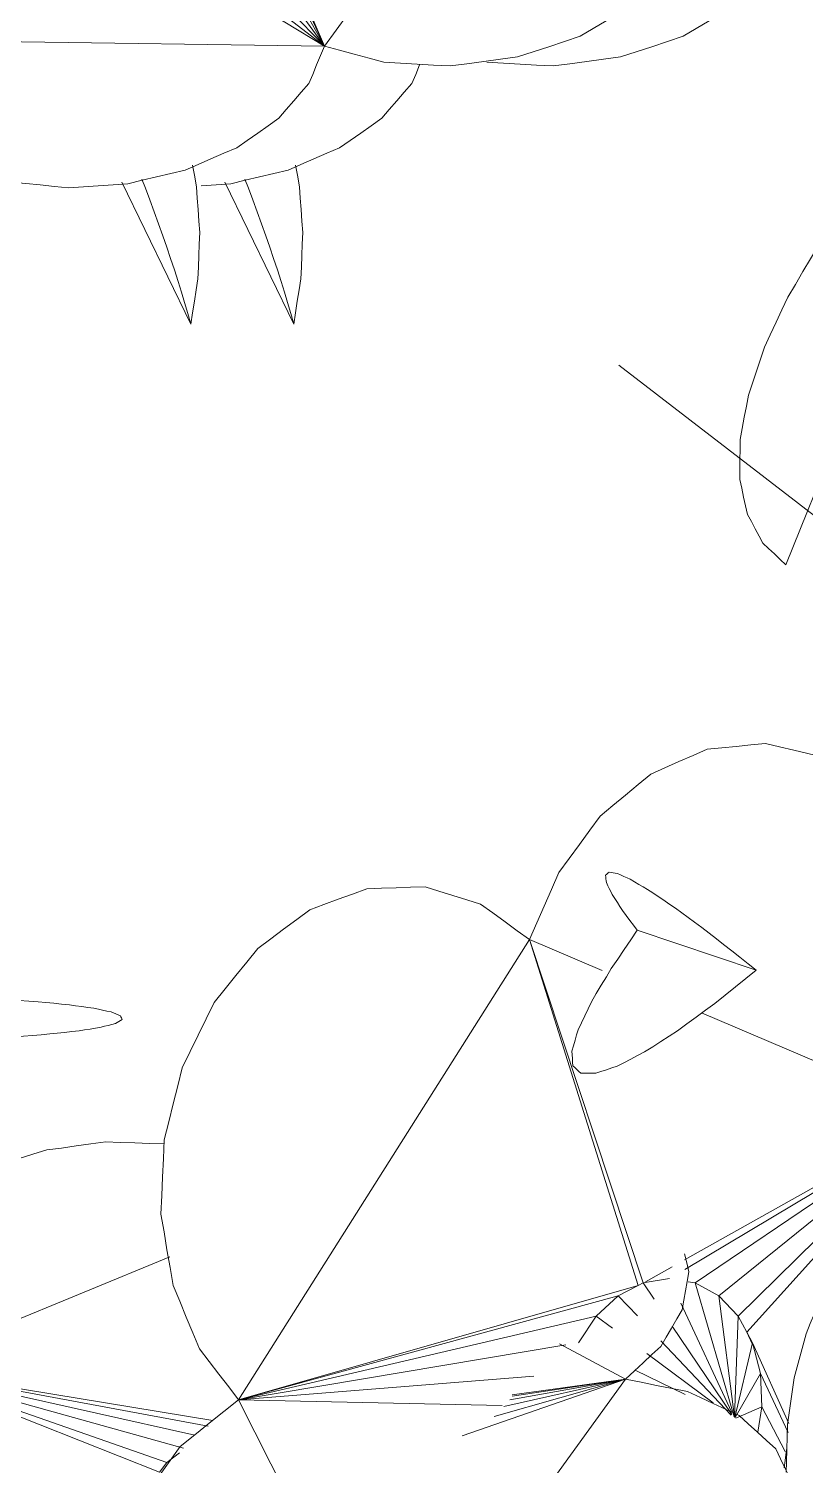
# Model space of a CAD drawing. Header units: metres. Extents: x 10.2 to 20.8, y -0.2 to 6.6.
# Drawn here: x 14.3329 to 14.3964, y 0.7687 to 0.8862 of the extents above; entities that cross this region are included whole.
import ezdxf

# ---------------------------------------------------------------- set-up
doc = ezdxf.new("R2010")
doc.units = ezdxf.units.M
doc.layers.add('Importações nas famílias', color=250, linetype='Continuous', lineweight=5)
doc.layers.add('Vegetação', color=7, linetype='Continuous', lineweight=5)

# ---------------------------------------------------------------- blocks, each defined once
blk = doc.blocks.new('Planta_pergolado_12200 - plantas pergolado_skp_Component_12-V2712-Corte 3')
at = {"layer": 'Importações nas famílias'}
for p, q in [((14.70757, 0.37848), (14.70786, 0.37776)), ((14.71158, 0.36663), (14.70593, 0.37823))]:
    blk.add_line(p, q, dxfattribs=at)
at = {"layer": 'Importações nas famílias', "flags": 128}
for points in [[(14.71204, 0.37787), (14.71187, 0.3788), (14.71171, 0.37964)], [(14.70786, 0.37776), (14.70822, 0.37679), (14.70858, 0.37581), (14.70893, 0.37484), (14.70929, 0.37386)], [(14.7123, 0.37411), (14.71223, 0.37505), (14.71217, 0.37599), (14.7121, 0.37693), (14.71204, 0.37787)], [(14.70929, 0.37386), (14.70961, 0.37293), (14.70992, 0.37199), (14.71023, 0.37106), (14.71054, 0.37012)], [(14.71215, 0.37034), (14.71219, 0.37129), (14.71222, 0.37223), (14.71226, 0.37317), (14.7123, 0.37411)], [(14.71158, 0.36663), (14.71172, 0.36756), (14.71186, 0.36849), (14.712, 0.36942), (14.71215, 0.37034)], [(14.71054, 0.37012), (14.7108, 0.36925), (14.71106, 0.36838), (14.71132, 0.3675), (14.71158, 0.36663)]]:
    blk.add_lwpolyline(points, dxfattribs=at)
blk = doc.blocks.new('Planta_pergolado_12200 - plantas pergolado_skp_Component_17-V3242-Corte 3')
at = {"layer": 'Importações nas famílias'}
for p, q in [((14.3733, 0.90714), (14.3571, 0.88477)), ((14.3571, 0.88477), (14.35089, 0.89933)), ((14.35099, 0.89795), (14.3571, 0.88477)), ((14.35052, 0.89657), (14.3571, 0.88477)), ((14.3571, 0.88477), (14.34952, 0.89526)), ((14.3462, 0.89325), (14.3571, 0.88477)), ((14.3571, 0.88477), (14.34804, 0.89413)), ((14.34412, 0.89267), (14.3571, 0.88477)), ((14.32033, 0.88529), (14.3571, 0.88477))]:
    blk.add_line(p, q, dxfattribs=at)
at = {"layer": 'Importações nas famílias', "flags": 128}
for points in [[(14.38229, 0.8881), (14.38122, 0.88747), (14.38014, 0.88684), (14.37907, 0.88621), (14.378, 0.88558)], [(14.378, 0.88558), (14.37672, 0.88516), (14.37544, 0.88473), (14.37416, 0.88431), (14.37288, 0.88389)], [(14.3571, 0.88477), (14.35678, 0.884), (14.35646, 0.88324), (14.35614, 0.88247), (14.35582, 0.88171)], [(14.36196, 0.88346), (14.36075, 0.88379), (14.35953, 0.88411), (14.35832, 0.88444), (14.3571, 0.88477)], [(14.37288, 0.88389), (14.3715, 0.8837), (14.37013, 0.88352), (14.36875, 0.88334), (14.36738, 0.88316)], [(14.36738, 0.88316), (14.36602, 0.88323), (14.36467, 0.88331), (14.36332, 0.88338), (14.36196, 0.88346)], [(14.35582, 0.88171), (14.3552, 0.881), (14.35459, 0.88029), (14.35398, 0.87958), (14.35337, 0.87888)], [(14.35337, 0.87888), (14.3525, 0.87827), (14.35164, 0.87767), (14.35078, 0.87707), (14.34992, 0.87647)], [(14.34992, 0.87647), (14.34886, 0.87601), (14.34781, 0.87555), (14.34676, 0.87509), (14.34571, 0.87464)], [(14.34571, 0.87464), (14.34453, 0.87436), (14.34336, 0.87408), (14.34219, 0.8738), (14.34102, 0.87352)], [(14.33617, 0.87318), (14.33501, 0.8733), (14.33384, 0.87342), (14.33267, 0.87353), (14.3315, 0.87365)], [(14.34102, 0.87352), (14.33981, 0.87343), (14.3386, 0.87335), (14.33738, 0.87326), (14.33617, 0.87318)]]:
    blk.add_lwpolyline(points, dxfattribs=at)
blk = doc.blocks.new('Planta_pergolado_12200 - plantas pergolado_skp_Component_16-V3243-Corte 3')
for name, p in [('Planta_pergolado_12200 - plantas pergolado_skp_Component_17-V3242-Corte 3', (0, 0)), ('Planta_pergolado_12200 - plantas pergolado_skp_Component_12-V2712-Corte 3', (-0.3654, 0.49541))]:
    blk.add_blockref(name, p)
blk = doc.blocks.new('Planta_pergolado_12200 - plantas pergolado_skp_Component_12-V3108-Corte 3')
at = {"layer": 'Importações nas famílias'}
blk.add_line((14.59191, 0.6431), (14.58972, 0.63981), dxfattribs=at)
at = {"layer": 'Importações nas famílias', "flags": 128}
for points in [[(14.59101, 0.64882), (14.59096, 0.6488), (14.59091, 0.64878), (14.59086, 0.64876), (14.59081, 0.64874)], [(14.5912, 0.64849), (14.59115, 0.64857), (14.59111, 0.64865), (14.59106, 0.64874), (14.59101, 0.64882)], [(14.59062, 0.64823), (14.59057, 0.64801), (14.59052, 0.64778), (14.59047, 0.64755), (14.59042, 0.64732)], [(14.59081, 0.64874), (14.59076, 0.64861), (14.59072, 0.64849), (14.59067, 0.64836), (14.59062, 0.64823)], [(14.59139, 0.64774), (14.59134, 0.64792), (14.5913, 0.64811), (14.59125, 0.6483), (14.5912, 0.64849)], [(14.59157, 0.64658), (14.59153, 0.64687), (14.59148, 0.64716), (14.59144, 0.64745), (14.59139, 0.64774)], [(14.59042, 0.64732), (14.59038, 0.64699), (14.59033, 0.64666), (14.59028, 0.64633), (14.59024, 0.646)], [(14.59175, 0.64503), (14.59171, 0.64542), (14.59166, 0.64581), (14.59162, 0.64619), (14.59157, 0.64658)], [(14.59024, 0.646), (14.59019, 0.64558), (14.59015, 0.64515), (14.5901, 0.64473), (14.59005, 0.6443)], [(14.59005, 0.6443), (14.59001, 0.64378), (14.58997, 0.64326), (14.58992, 0.64274), (14.58988, 0.64223)], [(14.59191, 0.6431), (14.59187, 0.64358), (14.59183, 0.64407), (14.59179, 0.64455), (14.59175, 0.64503)], [(14.59498, 0.64288), (14.59421, 0.64294), (14.59344, 0.64299), (14.59268, 0.64305), (14.59191, 0.6431)], [(14.59754, 0.64263), (14.5969, 0.64269), (14.59626, 0.64276), (14.59562, 0.64282), (14.59498, 0.64288)], [(14.58988, 0.64223), (14.58984, 0.64162), (14.5898, 0.64102), (14.58976, 0.64041), (14.58972, 0.63981)], [(14.59955, 0.64235), (14.59905, 0.64242), (14.59855, 0.64249), (14.59805, 0.64256), (14.59754, 0.64263)], [(14.60096, 0.64205), (14.60061, 0.64212), (14.60026, 0.6422), (14.59991, 0.64227), (14.59955, 0.64235)], [(14.60173, 0.64174), (14.60154, 0.64182), (14.60135, 0.64189), (14.60115, 0.64197), (14.60096, 0.64205)], [(14.60185, 0.64142), (14.60182, 0.6415), (14.60179, 0.64158), (14.60176, 0.64166), (14.60173, 0.64174)], [(14.59833, 0.64051), (14.59878, 0.64058), (14.59923, 0.64065), (14.59968, 0.64073), (14.60013, 0.6408)], [(14.60013, 0.6408), (14.60042, 0.64088), (14.60072, 0.64095), (14.60102, 0.64103), (14.60131, 0.64111)], [(14.60131, 0.64111), (14.60145, 0.64118), (14.60158, 0.64126), (14.60172, 0.64134), (14.60185, 0.64142)], [(14.58972, 0.63981), (14.59055, 0.63986), (14.59139, 0.63991), (14.59223, 0.63996), (14.59306, 0.64001)], [(14.59306, 0.64001), (14.59378, 0.64007), (14.59451, 0.64013), (14.59523, 0.64019), (14.59595, 0.64025)], [(14.59595, 0.64025), (14.59655, 0.64031), (14.59714, 0.64038), (14.59773, 0.64044), (14.59833, 0.64051)]]:
    blk.add_lwpolyline(points, dxfattribs=at)
blk = doc.blocks.new('Planta_pergolado_12200 - plantas pergolado_skp_Component_17-V3259-Corte 3')
at = {"layer": 'Importações nas famílias'}
for p, q in [((14.34446, 0.78573), (14.32223, 0.77657)), ((14.38172, 0.77572), (14.37632, 0.77862)), ((14.34649, 0.77115), (14.32223, 0.77657)), ((14.32223, 0.77657), (14.34758, 0.77187)), ((14.34556, 0.77007), (14.32223, 0.77657)), ((14.34421, 0.7689), (14.32223, 0.77657)), ((14.34361, 0.76812), (14.32223, 0.77657)), ((14.32223, 0.77657), (14.34796, 0.77234)), ((14.38172, 0.77572), (14.36552, 0.75335)), ((14.36837, 0.77107), (14.38172, 0.77572)), ((14.37097, 0.77267), (14.38172, 0.77572)), ((14.37178, 0.77348), (14.38172, 0.77572)), ((14.37225, 0.77402), (14.38172, 0.77572)), ((14.37244, 0.77445), (14.38172, 0.77572)), ((14.37245, 0.77434), (14.38172, 0.77572)), ((14.34361, 0.76812), (14.34421, 0.7689)), ((14.34421, 0.7689), (14.34524, 0.7697))]:
    blk.add_line(p, q, dxfattribs=at)
at = {"layer": 'Importações nas famílias', "flags": 128}
for points in [[(14.33439, 0.79447), (14.33559, 0.79463), (14.3368, 0.7948), (14.338, 0.79496), (14.33921, 0.79513)], [(14.33921, 0.79513), (14.3404, 0.79509), (14.3416, 0.79505), (14.34279, 0.79501), (14.34399, 0.79498)], [(14.32985, 0.79305), (14.33099, 0.79341), (14.33212, 0.79376), (14.33325, 0.79412), (14.33439, 0.79447)], [(14.38654, 0.78598), (14.38672, 0.78523), (14.3869, 0.78449)], [(14.3869, 0.78449), (14.38677, 0.78371), (14.38663, 0.78294), (14.3865, 0.78217), (14.38636, 0.78139)], [(14.38636, 0.78139), (14.38592, 0.78065), (14.38548, 0.7799), (14.38504, 0.77915), (14.3846, 0.7784)], [(14.3846, 0.7784), (14.38388, 0.77773), (14.38316, 0.77706), (14.38244, 0.77639), (14.38172, 0.77572)], [(14.38172, 0.77572), (14.38299, 0.77546), (14.38426, 0.77521), (14.38553, 0.77495), (14.38679, 0.7747)], [(14.38679, 0.7747), (14.38785, 0.77421), (14.3889, 0.77372), (14.38996, 0.77323), (14.39101, 0.77275)], [(14.39101, 0.77275), (14.39176, 0.77207), (14.39251, 0.77139), (14.39326, 0.77071), (14.39402, 0.77003)], [(14.39402, 0.77003), (14.3944, 0.76921), (14.39478, 0.7684), (14.39517, 0.76759), (14.39555, 0.76677)]]:
    blk.add_lwpolyline(points, dxfattribs=at)
blk = doc.blocks.new('Planta_pergolado_12200 - plantas pergolado_skp_Component_16-V3260-Corte 3')
for name, p in [('Planta_pergolado_12200 - plantas pergolado_skp_Component_12-V3108-Corte 3', (-0.2613, 0.16371)), ('Planta_pergolado_12200 - plantas pergolado_skp_Component_17-V3259-Corte 3', (0, 0))]:
    blk.add_blockref(name, p)
blk = doc.blocks.new('Planta_pergolado_12200 - plantas pergolado_skp_Component_17-V3278-Corte 3')
at = {"layer": 'Importações nas famílias'}
for p, q in [((14.38172, 0.90714), (14.3761, 0.91015)), ((14.37648, 0.90642), (14.38172, 0.90714)), ((14.37662, 0.90638), (14.38172, 0.90714)), ((14.37693, 0.90628), (14.38172, 0.90714)), ((14.37733, 0.90615), (14.38172, 0.90714)), ((14.37775, 0.90601), (14.38172, 0.90714)), ((14.37814, 0.90589), (14.38172, 0.90714)), ((14.38172, 0.90714), (14.38032, 0.90519)), ((14.3432, 0.89902), (14.34361, 0.89954)), ((14.3432, 0.89902), (14.34369, 0.89861)), ((14.34646, 0.89305), (14.34724, 0.89288)), ((14.3473, 0.89283), (14.34647, 0.89304)), ((14.32033, 0.88503), (14.31918, 0.8851))]:
    blk.add_line(p, q, dxfattribs=at)
at = {"layer": 'Importações nas famílias', "flags": 128}
for points in [[(14.3361, 0.92612), (14.3368, 0.92622), (14.338, 0.92638), (14.33921, 0.92654)], [(14.33921, 0.92654), (14.3404, 0.92651), (14.3416, 0.92647), (14.34279, 0.92643), (14.34399, 0.92639)], [(14.34399, 0.92639), (14.34509, 0.92616), (14.3462, 0.92592), (14.3473, 0.92569), (14.3484, 0.92545)], [(14.3484, 0.92545), (14.34934, 0.92503), (14.35028, 0.92461), (14.35121, 0.92419)], [(14.36603, 0.92572), (14.36679, 0.92585), (14.36798, 0.92605)], [(14.36798, 0.92605), (14.36919, 0.92606), (14.37039, 0.92606), (14.37159, 0.92606), (14.3728, 0.92607)], [(14.3728, 0.92607), (14.37393, 0.92587), (14.37505, 0.92567), (14.37618, 0.92547), (14.37731, 0.92528)], [(14.37731, 0.92528), (14.37829, 0.92489), (14.37926, 0.92451), (14.38024, 0.92413), (14.38121, 0.92374)], [(14.38121, 0.92374), (14.38197, 0.9232), (14.38272, 0.92265), (14.38348, 0.92211), (14.38424, 0.92156)], [(14.38424, 0.92156), (14.38472, 0.92089), (14.38521, 0.92023), (14.38569, 0.91956), (14.38618, 0.91889)], [(14.38618, 0.91889), (14.38636, 0.91814), (14.38654, 0.9174), (14.38672, 0.91665), (14.3869, 0.91591)], [(14.3869, 0.91591), (14.38677, 0.91513), (14.38663, 0.91436), (14.3865, 0.91359), (14.38636, 0.91281)], [(14.38636, 0.91281), (14.38592, 0.91206), (14.38548, 0.91132), (14.38504, 0.91057), (14.3846, 0.90982)], [(14.3846, 0.90982), (14.38388, 0.90915), (14.38316, 0.90848), (14.38244, 0.90781), (14.38172, 0.90714)], [(14.38172, 0.90714), (14.38299, 0.90688), (14.38426, 0.90663), (14.38553, 0.90637), (14.38679, 0.90612)], [(14.38679, 0.90612), (14.38785, 0.90563), (14.3889, 0.90514), (14.38996, 0.90465), (14.39101, 0.90416)], [(14.39101, 0.90416), (14.39176, 0.90348), (14.39251, 0.9028), (14.39326, 0.90212), (14.39402, 0.90144)], [(14.39402, 0.90144), (14.3944, 0.90063), (14.39478, 0.89982), (14.39517, 0.899), (14.39555, 0.89819)], [(14.39555, 0.89819), (14.39554, 0.89731), (14.39552, 0.89644), (14.3955, 0.89556), (14.39549, 0.89468)], [(14.39549, 0.89468), (14.39507, 0.89382), (14.39466, 0.89295), (14.39424, 0.89209), (14.39383, 0.89122)], [(14.39383, 0.89122), (14.39305, 0.89044), (14.39227, 0.88966), (14.3915, 0.88888), (14.39072, 0.8881)], [(14.39072, 0.8881), (14.38964, 0.88747), (14.38857, 0.88684), (14.38749, 0.88621), (14.38642, 0.88558)], [(14.38642, 0.88558), (14.38514, 0.88516), (14.38386, 0.88473), (14.38258, 0.88431), (14.3813, 0.88389)], [(14.3813, 0.88389), (14.37993, 0.8837), (14.37855, 0.88352), (14.37717, 0.88334), (14.3758, 0.88316)], [(14.36488, 0.88324), (14.36456, 0.88247), (14.36424, 0.88171)], [(14.3758, 0.88316), (14.37445, 0.88323), (14.37309, 0.88331), (14.37174, 0.88338), (14.37039, 0.88346)], [(14.36424, 0.88171), (14.36363, 0.881), (14.36301, 0.88029), (14.3624, 0.87958), (14.36179, 0.87888)], [(14.36179, 0.87888), (14.36093, 0.87827), (14.36007, 0.87767), (14.3592, 0.87707), (14.35834, 0.87647)], [(14.35834, 0.87647), (14.35729, 0.87601), (14.35624, 0.87555), (14.35518, 0.87509), (14.35413, 0.87464)], [(14.35413, 0.87464), (14.35296, 0.87436), (14.35179, 0.87408), (14.35061, 0.8738), (14.34944, 0.87352)], [(14.34944, 0.87352), (14.34823, 0.87343), (14.34702, 0.87335)]]:
    blk.add_lwpolyline(points, dxfattribs=at)
blk = doc.blocks.new('Planta_pergolado_12200 - plantas pergolado_skp_Component_16-V3279-Corte 3')
for name, p in [('Planta_pergolado_12200 - plantas pergolado_skp_Component_17-V3278-Corte 3', (0, 0)), ('Planta_pergolado_12200 - plantas pergolado_skp_Component_12-V2712-Corte 3', (-0.35698, 0.49541))]:
    blk.add_blockref(name, p)
blk = doc.blocks.new('Planta_pergolado_12200 - plantas pergolado_skp_Component_12-V2810-Corte 3')
at = {"layer": 'Importações nas famílias'}
for p, q in [((14.77701, 0.38864), (14.76023, 0.34692)), ((14.76301, 0.37354), (14.76268, 0.37257))]:
    blk.add_line(p, q, dxfattribs=at)
at = {"layer": 'Importações nas famílias', "flags": 128}
for points in [[(14.77299, 0.38509), (14.774, 0.38597), (14.775, 0.38686), (14.77601, 0.38775), (14.77701, 0.38864)], [(14.77701, 0.38864), (14.77628, 0.38829), (14.77555, 0.38795), (14.77482, 0.3876), (14.77409, 0.38725)], [(14.77409, 0.38725), (14.77341, 0.38678), (14.77272, 0.38631), (14.77204, 0.38585), (14.77136, 0.38538)], [(14.77136, 0.38538), (14.77074, 0.38479), (14.77011, 0.38421), (14.76949, 0.38362), (14.76887, 0.38304)], [(14.76924, 0.38123), (14.77018, 0.3822), (14.77111, 0.38316), (14.77205, 0.38412), (14.77299, 0.38509)], [(14.76887, 0.38304), (14.76831, 0.38235), (14.76775, 0.38165), (14.76719, 0.38096), (14.76663, 0.38027)], [(14.76583, 0.37717), (14.76668, 0.37819), (14.76753, 0.3792), (14.76839, 0.38022), (14.76924, 0.38123)], [(14.76663, 0.38027), (14.76614, 0.37947), (14.76565, 0.37868), (14.76516, 0.37789), (14.76467, 0.37709)], [(14.76286, 0.37301), (14.7636, 0.37405), (14.76435, 0.37509), (14.76509, 0.37613), (14.76583, 0.37717)], [(14.76467, 0.37709), (14.76426, 0.3762), (14.76384, 0.37532), (14.76343, 0.37443), (14.76301, 0.37354)], [(14.76039, 0.36883), (14.76101, 0.36987), (14.76162, 0.37092), (14.76224, 0.37196), (14.76286, 0.37301)], [(14.75848, 0.36473), (14.75895, 0.36575), (14.75943, 0.36678), (14.75991, 0.3678), (14.76039, 0.36883)], [(14.75717, 0.36082), (14.75749, 0.3618), (14.75782, 0.36277), (14.75815, 0.36375), (14.75848, 0.36473)], [(14.75649, 0.35718), (14.75666, 0.35809), (14.75683, 0.359), (14.757, 0.35991), (14.75717, 0.36082)], [(14.75647, 0.3539), (14.75647, 0.35472), (14.75648, 0.35554), (14.75649, 0.35636), (14.75649, 0.35718)], [(14.75709, 0.35105), (14.75694, 0.35176), (14.75678, 0.35247), (14.75662, 0.35319), (14.75647, 0.3539)], [(14.75836, 0.34871), (14.75804, 0.34929), (14.75772, 0.34988), (14.75741, 0.35047), (14.75709, 0.35105)], [(14.76023, 0.34692), (14.75976, 0.34737), (14.75929, 0.34782), (14.75882, 0.34826), (14.75836, 0.34871)]]:
    blk.add_lwpolyline(points, dxfattribs=at)
blk = doc.blocks.new('Planta_pergolado_12200 - plantas pergolado_skp_Component_12-V2811-Corte 3')
at = {"layer": 'Importações nas famílias'}
for p, q in [((14.76773, 0.26785), (14.76502, 0.29029)), ((14.75952, 0.26538), (14.7595, 0.26468))]:
    blk.add_line(p, q, dxfattribs=at)
at = {"layer": 'Importações nas famílias', "flags": 128}
for points in [[(14.76325, 0.28732), (14.76369, 0.28806), (14.76414, 0.2888), (14.76458, 0.28954), (14.76502, 0.29029)], [(14.76188, 0.28402), (14.76222, 0.28485), (14.76257, 0.28567), (14.76291, 0.28649), (14.76325, 0.28732)], [(14.76091, 0.28043), (14.76116, 0.28133), (14.7614, 0.28223), (14.76164, 0.28312), (14.76188, 0.28402)], [(14.76037, 0.27659), (14.7605, 0.27755), (14.76064, 0.27851), (14.76078, 0.27947), (14.76091, 0.28043)], [(14.76025, 0.27269), (14.76028, 0.27355), (14.76031, 0.27456), (14.76034, 0.27558), (14.76037, 0.27659)], [(14.76028, 0.27456), (14.76017, 0.27366), (14.76009, 0.27305)], [(14.76128, 0.26399), (14.7611, 0.26507), (14.76092, 0.26615), (14.76073, 0.26724), (14.76057, 0.2682)], [(14.7595, 0.26468), (14.75958, 0.26348), (14.75966, 0.26228), (14.75974, 0.26108), (14.75982, 0.25988)], [(14.76242, 0.25958), (14.76214, 0.26068), (14.76185, 0.26178), (14.76156, 0.26288), (14.76128, 0.26399)], [(14.75982, 0.25988), (14.76002, 0.25877), (14.76022, 0.25767), (14.76042, 0.25656), (14.76061, 0.25546)], [(14.76397, 0.25516), (14.76358, 0.25626), (14.76319, 0.25737), (14.76281, 0.25847), (14.76242, 0.25958)], [(14.76061, 0.25546), (14.76093, 0.25447), (14.76125, 0.25349), (14.76156, 0.2525), (14.76188, 0.25152)], [(14.76493, 0.25296), (14.76445, 0.25406), (14.76397, 0.25516)], [(14.76188, 0.25152), (14.7623, 0.25068), (14.76272, 0.24984), (14.76315, 0.249), (14.76357, 0.24816)], [(14.76357, 0.24816), (14.7641, 0.24748), (14.76462, 0.24681), (14.76514, 0.24613), (14.76566, 0.24545)], [(14.76566, 0.24545), (14.76627, 0.24496), (14.76688, 0.24446)]]:
    blk.add_lwpolyline(points, dxfattribs=at)
blk = doc.blocks.new('Planta_pergolado_12200 - plantas pergolado_skp_Component_12-V2794-Corte 3')
at = {"layer": 'Importações nas famílias'}
blk.add_line((14.81911, 0.31376), (14.80939, 0.31703), dxfattribs=at)
at = {"layer": 'Importações nas famílias', "flags": 128}
for points in [[(14.80708, 0.32179), (14.80701, 0.32172), (14.80694, 0.32166), (14.80686, 0.3216), (14.80679, 0.32154)], [(14.80679, 0.32154), (14.80681, 0.32138), (14.80683, 0.32123), (14.80685, 0.32108), (14.80687, 0.32093)], [(14.80687, 0.32093), (14.80699, 0.32068), (14.8071, 0.32044), (14.80722, 0.3202), (14.80734, 0.31996)], [(14.80776, 0.32168), (14.80759, 0.3217), (14.80742, 0.32173), (14.80725, 0.32176), (14.80708, 0.32179)], [(14.80882, 0.32121), (14.80855, 0.32132), (14.80829, 0.32144), (14.80803, 0.32156), (14.80776, 0.32168)], [(14.81023, 0.32038), (14.80987, 0.32059), (14.80952, 0.32079), (14.80917, 0.321), (14.80882, 0.32121)], [(14.80734, 0.31996), (14.80755, 0.31964), (14.80776, 0.31931), (14.80797, 0.31898), (14.80818, 0.31866)], [(14.81198, 0.31921), (14.81155, 0.3195), (14.81111, 0.31979), (14.81067, 0.32009), (14.81023, 0.32038)], [(14.80818, 0.31866), (14.80848, 0.31825), (14.80878, 0.31784), (14.80909, 0.31744), (14.80939, 0.31703)], [(14.81407, 0.3177), (14.81355, 0.31808), (14.81303, 0.31845), (14.81251, 0.31883), (14.81198, 0.31921)], [(14.81645, 0.31588), (14.81586, 0.31633), (14.81526, 0.31679), (14.81466, 0.31725), (14.81407, 0.3177)], [(14.80939, 0.31703), (14.80886, 0.31625), (14.80833, 0.31546), (14.80779, 0.31468), (14.80726, 0.3139)], [(14.81911, 0.31376), (14.81845, 0.31429), (14.81778, 0.31482), (14.81712, 0.31535), (14.81645, 0.31588)], [(14.80726, 0.3139), (14.80686, 0.31322), (14.80645, 0.31254), (14.80604, 0.31185), (14.80564, 0.31117)], [(14.81574, 0.31105), (14.81658, 0.31173), (14.81743, 0.31241), (14.81827, 0.31308), (14.81911, 0.31376)], [(14.80564, 0.31117), (14.80537, 0.3106), (14.8051, 0.31004), (14.80483, 0.30947), (14.80456, 0.3089)], [(14.81267, 0.30881), (14.81344, 0.30937), (14.81421, 0.30993), (14.81497, 0.31049), (14.81574, 0.31105)], [(14.80456, 0.3089), (14.80443, 0.30847), (14.8043, 0.30803), (14.80418, 0.30759), (14.80405, 0.30715)], [(14.80998, 0.30708), (14.81066, 0.30751), (14.81133, 0.30794), (14.812, 0.30838), (14.81267, 0.30881)], [(14.80405, 0.30715), (14.80407, 0.30685), (14.80408, 0.30655), (14.8041, 0.30625), (14.80412, 0.30595)], [(14.80774, 0.30591), (14.8083, 0.3062), (14.80886, 0.3065), (14.80942, 0.30679), (14.80998, 0.30708)], [(14.80412, 0.30595), (14.80428, 0.3058), (14.80445, 0.30565), (14.80461, 0.30549), (14.80477, 0.30534)], [(14.80599, 0.30533), (14.80642, 0.30547), (14.80686, 0.30562), (14.8073, 0.30577), (14.80774, 0.30591)], [(14.80477, 0.30534), (14.80508, 0.30534), (14.80538, 0.30533), (14.80568, 0.30533), (14.80599, 0.30533)]]:
    blk.add_lwpolyline(points, dxfattribs=at)
blk = doc.blocks.new('Planta_pergolado_12200 - plantas pergolado_skp_Component_17-V3308-Corte 3')
at = {"layer": 'Importações nas famílias'}
for p, q in [((14.35006, 0.77403), (14.37386, 0.81168)), ((14.37386, 0.81168), (14.3798, 0.80915)), ((14.38317, 0.78359), (14.37386, 0.81168)), ((14.37386, 0.81168), (14.38276, 0.78338)), ((14.38794, 0.80569), (14.40609, 0.79796)), ((14.40575, 0.79625), (14.38655, 0.78549)), ((14.40574, 0.79617), (14.38658, 0.7847)), ((14.38742, 0.78359), (14.40572, 0.79601)), ((14.38934, 0.78254), (14.40568, 0.79573)), ((14.39094, 0.78088), (14.40562, 0.79533)), ((14.39164, 0.77957), (14.40557, 0.79503)), ((14.38532, 0.78395), (14.38317, 0.78359)), ((14.38553, 0.78492), (14.38334, 0.78369)), ((14.38276, 0.78338), (14.35006, 0.77403)), ((14.38276, 0.78338), (14.38112, 0.78254)), ((14.38317, 0.78359), (14.38276, 0.78338)), ((14.38406, 0.78227), (14.38317, 0.78359)), ((14.38742, 0.78359), (14.38684, 0.78369)), ((14.3906, 0.77263), (14.38742, 0.78359)), ((14.38934, 0.78254), (14.38742, 0.78359)), ((14.38112, 0.78254), (14.35006, 0.77403)), ((14.38112, 0.78254), (14.37931, 0.78088)), ((14.38269, 0.78089), (14.38112, 0.78254)), ((14.3904, 0.77299), (14.38625, 0.78194)), ((14.39062, 0.77261), (14.38934, 0.78254)), ((14.39094, 0.78088), (14.38934, 0.78254)), ((14.37931, 0.78088), (14.35006, 0.77403)), ((14.37931, 0.78088), (14.37787, 0.7787)), ((14.38066, 0.77988), (14.37931, 0.78088)), ((14.39064, 0.7726), (14.39094, 0.78088)), ((14.39164, 0.77957), (14.39094, 0.78088)), ((14.3904, 0.77284), (14.38554, 0.78006)), ((14.39211, 0.7787), (14.39164, 0.77957)), ((14.39208, 0.7786), (14.39164, 0.77957)), ((14.37683, 0.77853), (14.35006, 0.77403)), ((14.39037, 0.77277), (14.38462, 0.77885)), ((14.39211, 0.7787), (14.39066, 0.77259)), ((14.39277, 0.77617), (14.39211, 0.7787)), ((14.39508, 0.7721), (14.39211, 0.7787)), ((14.3889, 0.77378), (14.38345, 0.77782)), ((14.37422, 0.77596), (14.35006, 0.77403)), ((14.38659, 0.77446), (14.38251, 0.77645)), ((14.39068, 0.77257), (14.39277, 0.77617)), ((14.39287, 0.77346), (14.39277, 0.77617)), ((14.39502, 0.77136), (14.39277, 0.77617)), ((14.35006, 0.77403), (14.35563, 0.76303)), ((14.37162, 0.77356), (14.35006, 0.77403)), ((14.39287, 0.77346), (14.39073, 0.77254)), ((14.39253, 0.77139), (14.39287, 0.77346)), ((14.39478, 0.7698), (14.39287, 0.77346))]:
    blk.add_line(p, q, dxfattribs=at)
at = {"layer": 'Importações nas famílias', "flags": 128}
for points in [[(14.39317, 0.82773), (14.39197, 0.82761), (14.39078, 0.82749), (14.38959, 0.82737), (14.38839, 0.82725)], [(14.39777, 0.82662), (14.39662, 0.8269), (14.39547, 0.82718), (14.39432, 0.82745), (14.39317, 0.82773)], [(14.38839, 0.82725), (14.38724, 0.82675), (14.38609, 0.82624), (14.38493, 0.82573), (14.38378, 0.82522)], [(14.38378, 0.82522), (14.38274, 0.82436), (14.38171, 0.8235), (14.38068, 0.82264), (14.37964, 0.82178)], [(14.37964, 0.82178), (14.3788, 0.82063), (14.37795, 0.81947), (14.3771, 0.81832), (14.37626, 0.81717)], [(14.37626, 0.81717), (14.37566, 0.81579), (14.37506, 0.81442), (14.37446, 0.81305), (14.37386, 0.81168)], [(14.36056, 0.81584), (14.3594, 0.81541), (14.35823, 0.81498), (14.35706, 0.81455), (14.35589, 0.81411)], [(14.36533, 0.816), (14.36414, 0.81596), (14.36295, 0.81592), (14.36175, 0.81588), (14.36056, 0.81584)], [(14.36987, 0.81458), (14.36873, 0.81494), (14.3676, 0.81529), (14.36646, 0.81564), (14.36533, 0.816)], [(14.37386, 0.81168), (14.37287, 0.81241), (14.37187, 0.81313), (14.37087, 0.81386), (14.36987, 0.81458)], [(14.35589, 0.81411), (14.35483, 0.81332), (14.35376, 0.81253), (14.3527, 0.81173), (14.35164, 0.81094)], [(14.35164, 0.81094), (14.35075, 0.80984), (14.34986, 0.80874), (14.34897, 0.80764), (14.34808, 0.80653)], [(14.34808, 0.80653), (14.34743, 0.8052), (14.34678, 0.80387), (14.34613, 0.80253), (14.34547, 0.8012)], [(14.34547, 0.8012), (14.3451, 0.79972), (14.34473, 0.79824), (14.34436, 0.79677), (14.34399, 0.79529)], [(14.34399, 0.79529), (14.34393, 0.79377), (14.34386, 0.79225), (14.3438, 0.79074), (14.34373, 0.78922)], [(14.34373, 0.78922), (14.34398, 0.78776), (14.34422, 0.78631), (14.34447, 0.78485), (14.34472, 0.78339)], [(14.34472, 0.78339), (14.34526, 0.7821), (14.3458, 0.7808), (14.34633, 0.77951), (14.34687, 0.77821)], [(14.34687, 0.77821), (14.34767, 0.77717), (14.34847, 0.77612), (14.34927, 0.77508), (14.35006, 0.77403)], [(14.35006, 0.77403), (14.34887, 0.77308), (14.34768, 0.77212), (14.34649, 0.77116), (14.3453, 0.77021)], [(14.3453, 0.77021), (14.34435, 0.76887), (14.3434, 0.76754), (14.34245, 0.76621), (14.3415, 0.76487)]]:
    blk.add_lwpolyline(points, dxfattribs=at)
blk = doc.blocks.new('Planta_pergolado_12200 - plantas pergolado_skp_Component_16-V3309-Corte 3')
for name, p in [('Planta_pergolado_12200 - plantas pergolado_skp_Component_12-V2810-Corte 3', (-0.3654, 0.49541)), ('Planta_pergolado_12200 - plantas pergolado_skp_Component_17-V3308-Corte 3', (0, 0)), ('Planta_pergolado_12200 - plantas pergolado_skp_Component_12-V2794-Corte 3', (-0.42671, 0.49541)), ('Planta_pergolado_12200 - plantas pergolado_skp_Component_12-V2811-Corte 3', (-0.3654, 0.49541))]:
    blk.add_blockref(name, p)
blk = doc.blocks.new('Planta_pergolado_12200 - plantas pergolado_skp_-V3312-Corte 3')
blk.add_blockref('Planta_pergolado_12200 - plantas pergolado_skp_Component_16-V3309-Corte 3', (0, 0))
blk = doc.blocks.new('Planta_pergolado_12200 - plantas pergolado_skp_-V3313-Corte 3')
for name in ['Planta_pergolado_12200 - plantas pergolado_skp_-V3312-Corte 3', 'Planta_pergolado_12200 - plantas pergolado_skp_Component_16-V3243-Corte 3', 'Planta_pergolado_12200 - plantas pergolado_skp_Component_16-V3279-Corte 3', 'Planta_pergolado_12200 - plantas pergolado_skp_Component_16-V3260-Corte 3']:
    blk.add_blockref(name, (0, 0))
blk = doc.blocks.new('Planta_pergolado_12200 - plantas pergolado_skp_-V3437-Corte 3')
blk.add_blockref('Planta_pergolado_12200 - plantas pergolado_skp_-V3313-Corte 3', (0, 0))
blk = doc.blocks.new('Planta_pergolado_12200 - plantas pergolado_skp_-V3935-Corte 3')
at = {"layer": 'Importações nas famílias'}
blk.add_line((14.38116, 0.85869), (14.42658, 0.8237), dxfattribs=at)
blk = doc.blocks.new('Planta_pergolado_12200 - plantas pergolado_skp_-V3936-Corte 3')
blk.add_blockref('Planta_pergolado_12200 - plantas pergolado_skp_-V3935-Corte 3', (0, 0))
blk = doc.blocks.new('Planta_pergolado_12200 - Planta_pergolado_12200-V5114-Corte 3')
for name in ['Planta_pergolado_12200 - plantas pergolado_skp_-V3936-Corte 3', 'Planta_pergolado_12200 - plantas pergolado_skp_-V3437-Corte 3']:
    blk.add_blockref(name, (0, 0))

msp = doc.modelspace()

# ---------------------------------------------------------------- block references
at = {"layer": 'Vegetação', "color": 250}
msp.add_blockref('Planta_pergolado_12200 - Planta_pergolado_12200-V5114-Corte 3', (0, 0), dxfattribs=at)

doc.saveas('drawing.dxf')
